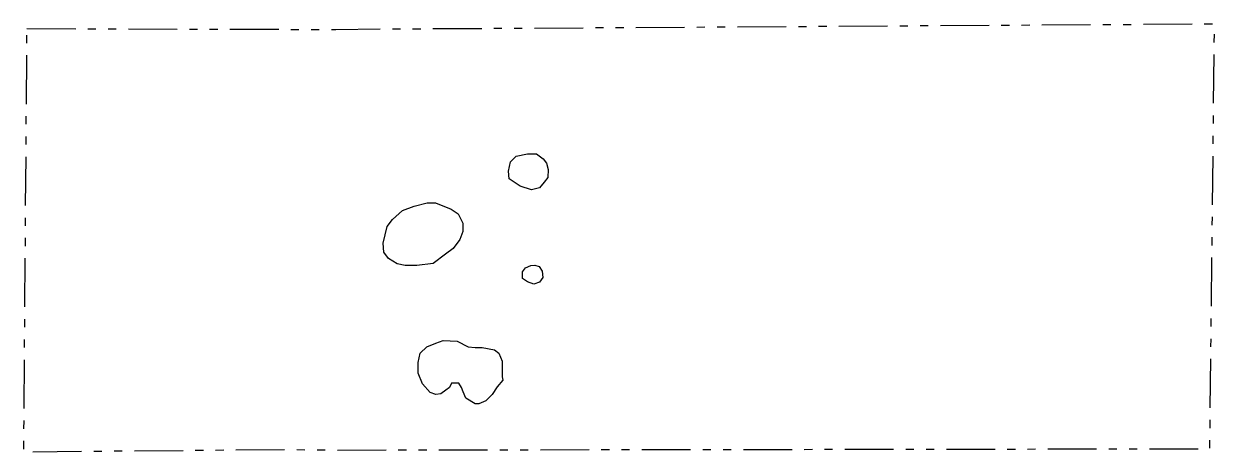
# Model space of a CAD drawing. Header units: metres. Extents: x 4476319.2 to 4476333.8, y 5777087.8 to 5777093.1.
import ezdxf

# ---------------------------------------------------------------- set-up
doc = ezdxf.new("R2010")
doc.units = ezdxf.units.M
doc.linetypes.add('ACAD_ISO12W100', pattern=[21, 12, -3, 0, -3, 0, -3])
doc.layers.add('SN01PL01_Befund', color=36, linetype='Continuous')
doc.layers.add('SN01PL01_Grabungsgrenze_extern', color=3, linetype='ACAD_ISO12W100')

msp = doc.modelspace()

# ---------------------------------------------------------------- linework, layer by layer
at = {"layer": 'SN01PL01_Befund'}
for points in [[(4476325.265, 5777091.097, 0), (4476325.13, 5777091.187, 0), (4476325.12, 5777091.282, 0), (4476325.145, 5777091.397, 0), (4476325.215, 5777091.467, 0), (4476325.355, 5777091.497, 0), (4476325.465, 5777091.497, 0), (4476325.55, 5777091.437, 0), (4476325.59, 5777091.382, 0), (4476325.61, 5777091.302, 0), (4476325.605, 5777091.207, 0), (4476325.56, 5777091.147, 0), (4476325.505, 5777091.077, 0), (4476325.405, 5777091.052, 0)], [(4476323.644, 5777090.207, 0), (4476323.584, 5777090.287, 0), (4476323.579, 5777090.397, 0), (4476323.629, 5777090.602, 0), (4476323.694, 5777090.687, 0), (4476323.814, 5777090.797, 0), (4476323.959, 5777090.852, 0), (4476324.119, 5777090.892, 0), (4476324.224, 5777090.892, 0), (4476324.415, 5777090.817, 0), (4476324.5, 5777090.757, 0), (4476324.56, 5777090.642, 0), (4476324.56, 5777090.542, 0), (4476324.52, 5777090.442, 0), (4476324.44, 5777090.332, 0), (4476324.345, 5777090.262, 0), (4476324.194, 5777090.147, 0), (4476323.994, 5777090.122, 0), (4476323.849, 5777090.122, 0), (4476323.749, 5777090.142, 0)], [(4476325.355, 5777089.922, 0), (4476325.295, 5777089.962, 0), (4476325.295, 5777090.042, 0), (4476325.33, 5777090.092, 0), (4476325.395, 5777090.122, 0), (4476325.445, 5777090.127, 0), (4476325.5, 5777090.107, 0), (4476325.535, 5777090.052, 0), (4476325.545, 5777089.972, 0), (4476325.505, 5777089.917, 0), (4476325.435, 5777089.892, 0)], [(4476324.158, 5777088.558, 0), (4476324.061, 5777088.663, 0), (4476324.009, 5777088.795, 0), (4476324.009, 5777088.926, 0), (4476324.035, 5777089.04, 0), (4476324.114, 5777089.119, 0), (4476324.228, 5777089.163, 0), (4476324.316, 5777089.198, 0), (4476324.491, 5777089.19, 0), (4476324.623, 5777089.119, 0), (4476324.711, 5777089.111, 0), (4476324.799, 5777089.111, 0), (4476324.948, 5777089.084, 0), (4476325.001, 5777089.04, 0), (4476325.045, 5777088.944, 0), (4476325.045, 5777088.847, 0), (4476325.045, 5777088.751, 0), (4476325.053, 5777088.707, 0), (4476324.983, 5777088.628, 0), (4476324.922, 5777088.531, 0), (4476324.843, 5777088.453, 0), (4476324.755, 5777088.417, 0), (4476324.711, 5777088.417, 0), (4476324.597, 5777088.488, 0), (4476324.562, 5777088.567, 0), (4476324.544, 5777088.619, 0), (4476324.509, 5777088.672, 0), (4476324.421, 5777088.672, 0), (4476324.395, 5777088.619, 0), (4476324.351, 5777088.584, 0), (4476324.289, 5777088.54, 0), (4476324.228, 5777088.531, 0)]]:
    msp.add_polyline3d(points, close=True, dxfattribs=at)
at = {"layer": 'SN01PL01_Grabungsgrenze_extern', "ltscale": 0.05, "elevation": 0.35, "flags": 128}
msp.add_lwpolyline([(4476319.191, 5777093.04), (4476322.995, 5777093.028), (4476323.59, 5777093.035), (4476333.812, 5777093.098), (4476333.754, 5777087.86), (4476322.92, 5777087.844), (4476322.378, 5777087.852), (4476319.152, 5777087.822), (4476319.191, 5777093.04)], close=True, dxfattribs=at)

doc.saveas('drawing.dxf')
